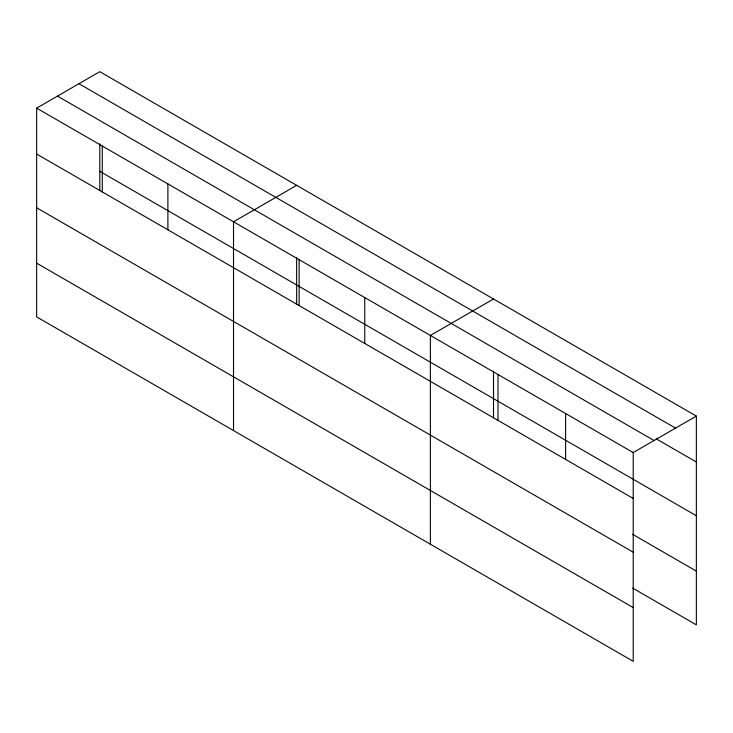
<?xml version="1.0" encoding="UTF-8"?>
<svg xmlns="http://www.w3.org/2000/svg" width="733" height="733" viewBox="0 0 733 733"><rect width="100%" height="100%" fill="white"/><g stroke="black" fill="none" stroke-linecap="round" stroke-linejoin="round"><path stroke-width="1.1" d="M36.65 108.136L633.211 452.554L633.211 661.322L36.65 316.903L36.65 108.136L99.789 71.678L696.35 416.097L696.35 624.864L632.661 588.095M296.654 185.339L233.515 221.797L233.515 430.555M493.52 299L430.381 335.448L430.381 544.216M633.211 452.554L696.35 416.097M78.953 83.709L675.514 428.127M656.172 438.801L696.35 462.001M57.486 96.105L654.047 440.524M99.789 171.32L696.35 515.748M36.65 154.031L633.211 498.449M632.661 534.348L696.35 571.117M36.65 207.778L633.211 552.196M36.65 263.156L633.211 607.575M565.601 413.522L565.601 459.417M497.991 374.49L497.991 420.385M493.52 371.2L493.52 417.856M364.759 297.561L364.759 343.465M299.137 259.684L299.137 305.579M296.654 257.54L296.654 304.195M167.894 183.91L167.894 229.805M102.272 146.023L102.272 191.918M99.789 143.879L99.789 190.534"/></g></svg>
